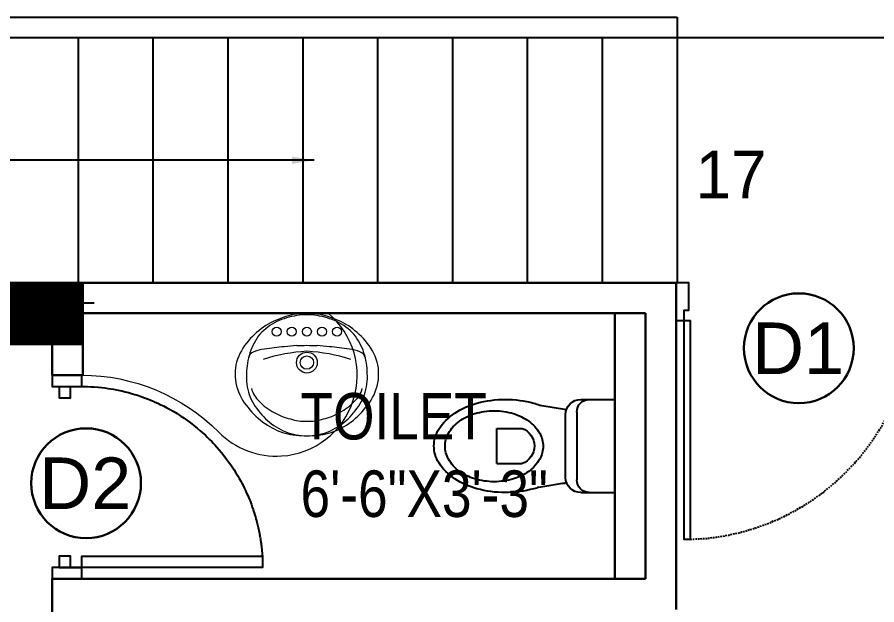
# Model space of a CAD drawing. Extents: x -454308 to 890911, y -14103 to 1343694.
# Drawn here: x 197811.2 to 197937.5, y 661854.3 to 661940.6 of the extents above; entities that cross this region are included whole.
import ezdxf

# ---------------------------------------------------------------- set-up
doc = ezdxf.new("R2010")
doc.units = 0
doc.header["$MEASUREMENT"] = 0
for name, color, linetype in [('A-Door', 144, 'Continuous'), ('cup', 126, 'Continuous'), ('ELE', 7, 'Continuous')]:
    doc.layers.add(name, color=color, linetype=linetype)
for name, color, linetype, lineweight in [('A-Wall', 7, 'Continuous', 30), ('HATCH', 8, 'Continuous', 20), ('P-SANIT', 53, 'Continuous', 9), ('Text', 55, 'Continuous', 25), ('TILE', 252, 'Continuous', 0), ('WINDOW', 147, 'Continuous', 25)]:
    doc.layers.add(name, color=color, linetype=linetype, lineweight=lineweight)
doc.styles.add('AA_03.50', font='ARIALN.TTF', dxfattribs={"height": 8})
doc.styles.add('jag', font='arial.ttf')
doc.styles.get("Standard").update_dxf_attribs({"font": 'stylu.ttf', "height": 7})
doc.dimstyles.new('AA_03.50', dxfattribs={"dimtxt": 9, "dimasz": 3.25, "dimexe": 1.75, "dimexo": 3.375, "dimgap": 0.09, "dimtad": 0, "dimdec": 0, "dimzin": 3, "dimdsep": 46, "dimlunit": 4, "dimtxsty": 'AA_03.50', "dimblk": 'DOTSMALL', "dimcen": 0.09, "dimclre": 7, "dimadec": 0, "dimazin": 0, "dimtfac": 1, "dimtdec": 0, "dimtofl": 0, "dimtmove": 0, "dimatfit": 3, "dimfxl": 1, "dimtolj": 1, "dimtzin": 0, "dimlwd": -1, "dimarcsym": 0})

# ---------------------------------------------------------------- blocks, each defined once
blk = doc.blocks.new('_DotSmall')
at = {"color": 0, "linetype": 'ByBlock', "const_width": 0.5}
blk.add_lwpolyline([(-0.0625, 0, 1), (0.0625, 0, 1)], format="xyb", close=True, dxfattribs=at)
blk = doc.blocks.new('qwewerer')
at = {"layer": 'ELE', "color": 30}
for p, q in [((5777.8647, -153.8252), (5777.8647, -153.9319)), ((5778.0138, -153.8252), (5778.0138, -153.9319)), ((5778.0724, -154.1163), (5777.8062, -154.1163)), ((5777.7955, -154.1632), (5778.083, -154.1632)), ((5777.7423, -154.1802), (5777.7423, -154.3243)), ((5778.1363, -154.1802), (5778.1363, -154.3243)), ((5778.1363, -154.3243), (5777.7423, -154.3243))]:
    blk.add_line(p, q, dxfattribs=at)
for points in [[(5777.9393, -153.5586, 0.142494), (5777.8688, -153.5791, 0.10717), (5777.8, -153.6472, 0.078641), (5777.7582, -153.7405, 0.066012), (5777.7423, -153.8609, 0.066012), (5777.7582, -153.9814, 0.019964), (5777.766, -154.0063, 0.10717)], [(5778.1136, -154.0031, 0.017373), (5778.1203, -153.9814, 0.066012), (5778.1363, -153.8609, 0.066012), (5778.1203, -153.7405, 0.078641), (5778.0786, -153.6472, 0.10717), (5778.0098, -153.5791, 0.142494), (5777.9393, -153.5586, 0.142494)]]:
    blk.add_lwpolyline(points, format="xyb", dxfattribs=at)
blk.add_lwpolyline([(5777.9404, -153.6057, 0.130744), (5777.8857, -153.6203, 0.106529), (5777.8342, -153.6665, 0.083979), (5777.8023, -153.7312, 0.07291), (5777.7903, -153.8133, 0.07291), (5777.8023, -153.8954, 0.083979), (5777.8342, -153.9601, 0.106529), (5777.8857, -154.0063, 0.130744), (5777.9404, -154.0209, 0.130744), (5777.9952, -154.0063, 0.106529), (5778.0466, -153.9601, 0.083979), (5778.0785, -153.8954, 0.07291), (5778.0906, -153.8133, 0.07291), (5778.0785, -153.7312, 0.083979), (5778.0466, -153.6665, 0.106529), (5777.9952, -153.6203, 0.130744)], format="xyb", close=True, dxfattribs=at)
for points in [[(5778.0138, -153.8252), (5777.8647, -153.8252)], [(5777.766, -154.0063), (5777.7846, -154.1201)], [(5778.1136, -154.0031), (5778.0941, -154.1201)]]:
    blk.add_lwpolyline(points, dxfattribs=at)
for centre, radius, start, end in [((5777.9393, -153.9044), 0.0794, 200.2256, 339.7744), ((5777.8062, -154.1802), 0.0639, 90, 180), ((5778.0724, -154.1802), 0.0639, 0, 90), ((5777.7955, -154.2165), 0.0532, 90, 180), ((5778.083, -154.2165), 0.0532, 0, 90)]:
    blk.add_arc(centre, radius, start, end, dxfattribs=at)
at = {"layer": 'TILE', "linetype": 'Continuous', "lineweight": 5}
for p, q in [((5777.8787, -153.9551), (5777.8787, -153.9559)), ((5778.0984, -154.0945), (5778.0984, -154.1148))]:
    blk.add_line(p, q, dxfattribs=at)
blk = doc.blocks.new('eeee')
at = {"layer": 'A-Door'}
for points in [[(165919.2, 672860.67), (165924.71, 672860.67), (165924.71, 672859.48), (165923.23, 672859.48), (165923.23, 672858.78), (165919.2, 672858.78), (165919.2, 672860.67)], [(165924.71, 672859.48), (165924.71, 672858.61), (165956.88, 672858.61), (165956.88, 672859.48), (165924.71, 672859.48)], [(165956.8, 672857.83), (165956.8, 672857.59)], [(165956.88, 672858.61), (165956.84, 672858.33)], [(165956.84, 672858.2), (165956.84, 672858)], [(165956.76, 672856.72), (165956.76, 672856.68), (165956.72, 672856.48)], [(165956.8, 672857.09), (165956.76, 672856.85)], [(165956.8, 672857.46), (165956.8, 672857.22)], [(165956.64, 672855.61), (165956.6, 672855.37)], [(165956.6, 672855.24), (165956.6, 672855)], [(165956.68, 672855.98), (165956.68, 672855.74)], [(165956.72, 672856.35), (165956.72, 672856.11)], [(165956.43, 672854.13), (165956.39, 672853.89)], [(165956.51, 672854.5), (165956.47, 672854.26)], [(165956.55, 672854.87), (165956.55, 672854.79), (165956.51, 672854.63)], [(165956.18, 672852.65), (165956.1, 672852.41)], [(165956.27, 672853.02), (165956.23, 672852.86), (165956.18, 672852.78)], [(165956.31, 672853.39), (165956.27, 672853.15)], [(165956.39, 672853.76), (165956.35, 672853.52)], [(165955.94, 672851.55), (165955.86, 672851.3)], [(165956.02, 672851.91), (165955.98, 672851.67)], [(165956.06, 672852.28), (165956.02, 672852.04)], [(165955.53, 672850.11), (165955.44, 672849.86)], [(165955.65, 672850.48), (165955.57, 672850.23)], [(165955.77, 672850.81), (165955.65, 672850.6)], [(165955.86, 672851.18), (165955.77, 672851.01), (165955.77, 672850.93)], [(165955.24, 672849.04), (165955.12, 672848.83)], [(165955.32, 672849.41), (165955.24, 672849.16), (165955.24, 672849.12)], [(165955.44, 672849.78), (165955.36, 672849.53)], [(165954.71, 672847.64), (165954.62, 672847.39)], [(165954.83, 672847.97), (165954.75, 672847.76)], [(165954.95, 672848.34), (165954.87, 672848.09)], [(165955.08, 672848.71), (165955.03, 672848.46)], [(165954.29, 672846.61), (165954.17, 672846.37)], [(165954.46, 672846.9), (165954.34, 672846.7)], [(165954.58, 672847.27), (165954.5, 672847.02)], [(165953.68, 672845.22), (165953.6, 672845.01)], [(165953.84, 672845.55), (165953.76, 672845.34)], [(165954.01, 672845.87), (165953.92, 672845.63)], [(165954.17, 672846.24), (165954.05, 672846)], [(165953.02, 672843.86), (165953.02, 672843.86), (165952.9, 672843.65)], [(165953.23, 672844.19), (165953.1, 672843.98)], [(165953.35, 672844.52), (165953.23, 672844.31)], [(165953.55, 672844.89), (165953.43, 672844.64)], [(165952.28, 672842.59), (165952.16, 672842.34)], [(165952.49, 672842.91), (165952.36, 672842.67)], [(165952.69, 672843.2), (165952.57, 672843)], [(165952.86, 672843.53), (165952.73, 672843.33)], [(165951.54, 672841.27), (165951.38, 672841.07)], [(165951.75, 672841.6), (165951.58, 672841.39)], [(165951.91, 672841.93), (165951.79, 672841.72)], [(165952.12, 672842.26), (165952.08, 672842.18), (165951.99, 672842.01)], [(165950.68, 672840.04), (165950.55, 672839.83)], [(165950.88, 672840.37), (165950.76, 672840.16)], [(165951.09, 672840.65), (165951.05, 672840.53), (165950.97, 672840.45)], [(165951.34, 672840.98), (165951.17, 672840.78)], [(165949.77, 672838.85), (165949.61, 672838.64)], [(165950.02, 672839.13), (165949.94, 672838.97), (165949.86, 672838.93)], [(165950.27, 672839.42), (165950.1, 672839.22)], [(165950.47, 672839.71), (165950.31, 672839.5)], [(165948.83, 672837.7), (165948.66, 672837.49)], [(165949.08, 672837.94), (165948.91, 672837.78)], [(165949.32, 672838.23), (165949.16, 672838.07)], [(165949.53, 672838.56), (165949.4, 672838.35)], [(165947.6, 672836.3), (165947.39, 672836.09)], [(165947.84, 672836.55), (165947.68, 672836.38)], [(165948.09, 672836.83), (165947.92, 672836.67)], [(165948.38, 672837.12), (165948.17, 672836.91)], [(165948.58, 672837.41), (165948.46, 672837.2)], [(165946.24, 672834.98), (165946.08, 672834.78)], [(165946.53, 672835.23), (165946.36, 672835.07)], [(165946.77, 672835.52), (165946.61, 672835.31)], [(165947.06, 672835.72), (165946.9, 672835.6)], [(165947.31, 672836.01), (165947.14, 672835.81)], [(165944.88, 672833.71), (165944.68, 672833.55)], [(165945.13, 672833.96), (165944.97, 672833.79)], [(165945.42, 672834.24), (165945.25, 672834.04)], [(165945.71, 672834.45), (165945.5, 672834.28)], [(165945.99, 672834.7), (165945.83, 672834.53)], [(165943.4, 672832.56), (165943.2, 672832.44)], [(165943.69, 672832.76), (165943.49, 672832.64)], [(165943.98, 672833.01), (165943.81, 672832.85)], [(165944.27, 672833.26), (165944.1, 672833.09)], [(165944.55, 672833.5), (165944.55, 672833.46), (165944.39, 672833.34)], [(165941.55, 672831.28), (165941.47, 672831.2), (165941.35, 672831.16)], [(165941.88, 672831.49), (165941.68, 672831.33)], [(165942.17, 672831.7), (165941.97, 672831.57)], [(165942.46, 672831.9), (165942.25, 672831.78)], [(165942.79, 672832.11), (165942.58, 672831.98)], [(165943.08, 672832.31), (165943.03, 672832.27), (165942.87, 672832.19)], [(165939.29, 672829.93), (165939.05, 672829.81)], [(165939.62, 672830.09), (165939.42, 672830.01)], [(165939.95, 672830.3), (165939.79, 672830.22), (165939.75, 672830.18)], [(165940.28, 672830.5), (165940.08, 672830.34)], [(165940.61, 672830.67), (165940.4, 672830.55)], [(165940.94, 672830.87), (165940.69, 672830.75)], [(165941.23, 672831.08), (165941.02, 672830.96)], [(165936.62, 672828.61), (165936.38, 672828.53)], [(165936.95, 672828.78), (165936.75, 672828.65)], [(165937.28, 672828.94), (165937.03, 672828.86)], [(165937.61, 672829.07), (165937.4, 672828.98)], [(165937.98, 672829.27), (165937.73, 672829.15)], [(165938.31, 672829.39), (165938.1, 672829.31), (165938.1, 672829.27)], [(165938.64, 672829.6), (165938.43, 672829.48)], [(165938.97, 672829.76), (165938.76, 672829.64)], [(165933.09, 672827.34), (165932.84, 672827.26)], [(165933.46, 672827.46), (165933.21, 672827.38)], [(165933.79, 672827.59), (165933.58, 672827.46)], [(165934.16, 672827.67), (165933.91, 672827.59)], [(165934.53, 672827.79), (165934.28, 672827.71)], [(165934.86, 672827.91), (165934.61, 672827.83)], [(165935.23, 672828.08), (165934.98, 672828)], [(165935.55, 672828.2), (165935.35, 672828.12)], [(165935.92, 672828.33), (165935.68, 672828.24)], [(165936.25, 672828.45), (165936.05, 672828.37)], [(165919.2, 672824.71), (165924.71, 672824.71), (165924.71, 672825.86), (165923.23, 672825.86), (165923.23, 672826.52), (165919.2, 672826.52), (165919.2, 672824.71)], [(165927.21, 672826.11), (165927.09, 672826.07), (165927.01, 672826.07)], [(165927.62, 672826.15), (165927.38, 672826.11)], [(165927.99, 672826.19), (165927.75, 672826.15)], [(165928.36, 672826.23), (165928.12, 672826.19)], [(165928.73, 672826.31), (165928.49, 672826.27)], [(165929.1, 672826.35), (165928.98, 672826.31), (165928.86, 672826.31)], [(165929.43, 672826.44), (165929.23, 672826.39)], [(165929.84, 672826.52), (165929.6, 672826.44)], [(165930.17, 672826.6), (165929.97, 672826.52)], [(165930.58, 672826.64), (165930.29, 672826.64)], [(165930.91, 672826.72), (165930.87, 672826.72), (165930.71, 672826.68)], [(165931.28, 672826.85), (165931.03, 672826.76)], [(165931.65, 672826.93), (165931.4, 672826.85)], [(165932.02, 672827.01), (165931.77, 672826.93)], [(165932.39, 672827.13), (165932.14, 672827.05)], [(165932.72, 672827.22), (165932.51, 672827.13)], [(165923.51, 672825.86), (165923.23, 672825.86)], [(165923.88, 672825.86), (165923.64, 672825.86)], [(165924.25, 672825.9), (165924.01, 672825.86)], [(165924.62, 672825.9), (165924.38, 672825.9)], [(165924.99, 672825.9), (165924.75, 672825.9)], [(165925.36, 672825.9), (165925.16, 672825.9), (165925.12, 672825.9)], [(165925.73, 672825.94), (165925.53, 672825.9)], [(165926.14, 672825.98), (165925.86, 672825.98)], [(165926.47, 672825.98), (165926.27, 672825.98)], [(165926.88, 672826.02), (165926.6, 672826.02)]]:
    blk.add_lwpolyline(points, dxfattribs=at)
blk = doc.blocks.new('OVALIN PLANTA Nº 2')
at = {"layer": 'P-SANIT'}
for centre, radius in [((-0.1016, -0.162), 0.015), ((-0.0508, -0.162), 0.015), ((0, -0.162), 0.015), ((0.0508, -0.162), 0.015), ((0.1016, -0.162), 0.015), ((0, -0.266), 0.035), ((0, -0.266), 0.0225)]:
    blk.add_circle(centre, radius, dxfattribs=at)
for centre, radius, start, end in [((0.0162, -0.3992), 0.3006, 106.8214, 120.9058), ((0.0169, -0.399), 0.2954, 99.9925, 113.5157), ((0.0034, -0.345), 0.2451, 90.7986, 107.628), ((0.0087, -0.4019), 0.297, 91.669, 98.331), ((-0.0034, -0.345), 0.2451, 72.372, 89.2014), ((-0.0087, -0.4019), 0.297, 81.669, 88.331), ((-0.0169, -0.399), 0.2954, 66.4843, 80.0075), ((-0.0162, -0.3992), 0.3006, 59.0942, 73.1786), ((0.0314, -0.3937), 0.3041, 123.9103, 138.5833), ((-0.0092, -0.3099), 0.2037, 116.7862, 136.849), ((0.0092, -0.3099), 0.2037, 43.151, 63.2138), ((-0.0314, -0.3937), 0.3041, 41.4167, 56.0897), ((0.0027, -0.2979), 0.2049, 141.5769, 161.5925), ((-0.0027, -0.2979), 0.2049, 18.4075, 38.4231), ((-0.0417, -0.3252), 0.2039, 139.4152, 162.642), ((0.0417, -0.3252), 0.2039, 17.358, 40.5848), ((-0.1674, -0.2578), 0.03, 111.7839, 166.7564), ((-0.1217, -0.3722), 0.1532, 97.9638, 111.7839), ((0.0328, -0.8211), 0.594, 93.1697, 107.6655), ((0.0716, -1.7537), 1.5482, 95.4652, 97.9638), ((-0.0021, -0.8268), 0.6186, 92.9716, 96.8438), ((-0.0269, 0.1154), 0.3245, 268.7043, 274.7481), ((0.0269, 0.1154), 0.3245, 265.2519, 271.2957), ((-0.0328, -0.8211), 0.594, 72.3345, 86.8303), ((0.0021, -0.8268), 0.6186, 83.1562, 87.0284), ((-0.0716, -1.7537), 1.5482, 82.0362, 84.5348), ((0.1217, -0.3722), 0.1532, 68.2161, 82.0362), ((0.1674, -0.2578), 0.03, 13.2436, 68.2161), ((0.0391, -0.3064), 0.2422, 162.407, 179.1897), ((-0.0391, -0.3064), 0.2422, 0.8103, 17.593), ((-0.1344, -0.2962), 0.1068, 162.642, 183.6576), ((0.1344, -0.2962), 0.1068, 356.3424, 17.358), ((-0.1066, -0.3091), 0.1345, 177.3925, 195.3301), ((-0.0279, -0.3153), 0.1755, 175.9697, 187.6164), ((0.0279, -0.3153), 0.1755, 352.3836, 4.0303), ((0.1066, -0.3091), 0.1345, 344.6699, 2.6075), ((-0.0596, -0.2962), 0.1833, 195.3301, 221.2175), ((-0.0259, -0.3151), 0.1776, 187.6164, 210.8024), ((0.0259, -0.3151), 0.1776, 329.1976, 352.3836), ((0.0596, -0.2962), 0.1833, 318.7825, 344.6699), ((-0.0995, -0.3288), 0.0902, 195.555, 227.7101), ((0.0995, -0.3288), 0.0902, 312.2899, 344.445), ((-0.031, -0.2788), 0.1741, 222.0906, 243.055), ((0.031, -0.2788), 0.1741, 296.945, 317.9094), ((0.0069, -0.2583), 0.2587, 217.8305, 235.1979), ((0.0739, -0.241), 0.3015, 213.186, 226.814), ((-0.0739, -0.241), 0.3015, 313.186, 326.814), ((-0.0069, -0.2583), 0.2587, 304.8021, 322.1695), ((0.0049, -0.306), 0.2069, 228.423, 248.4383), ((-0.01, -0.258), 0.2024, 240.4039, 257.0248), ((-0.0057, -0.3022), 0.1609, 252.0048, 272.03), ((0.0057, -0.3022), 0.1609, 267.97, 287.9952), ((0.01, -0.258), 0.2024, 282.9752, 299.5961), ((-0.0049, -0.306), 0.2069, 291.5617, 311.577), ((-0.0155, -0.2956), 0.2153, 234.441, 254.5665), ((0.0155, -0.2956), 0.2153, 285.4335, 305.559), ((0, -0.2078), 0.3042, 256.1489, 270.0051), ((0.0028, -0.3035), 0.2085, 249.2189, 269.2227), ((-0.0028, -0.3035), 0.2085, 270.7773, 290.7811), ((0, -0.2078), 0.3042, 269.9949, 283.8511)]:
    blk.add_arc(centre, radius, start, end, dxfattribs=at)
blk = doc.blocks.new('EGVSVS')
at = {"layer": 'A-Wall'}
h = blk.add_hatch(dxfattribs=at)
h.set_pattern_fill('ANSI31', color=256, style=0)
h.set_pattern_definition([(45, (0, 0), (-0.088388347648, 0.088388347648), [])])
h.paths.add_polyline_path([(188258.49, 672097.51), (188258.49, 672106.51), (188240.49, 672106.51), (188240.49, 672097.51)])
blk.add_lwpolyline([(188240.49, 672106.51), (188258.49, 672106.51), (188258.49, 672097.51), (188240.49, 672097.51)], close=True, dxfattribs=at)

msp = doc.modelspace()

# ---------------------------------------------------------------- linework, layer by layer
at = {"layer": 'A-Door'}
msp.add_lwpolyline([(197816.362, 661888.065), (197816.362, 661886.404), (197820.681, 661886.404), (197820.681, 661888.065), (197816.362, 661888.065), (197816.362, 661886.404), (197817.359, 661886.404), (197817.359, 661884.742), (197819.02, 661884.742), (197819.02, 661886.404), (197820.681, 661886.404), (197821.552, 661886.389), (197822.034, 661886.369), (197822.511, 661886.341), (197823.152, 661886.288), (197823.625, 661886.24), (197824.078, 661886.186), (197824.508, 661886.127), (197824.938, 661886.061), (197825.372, 661885.986), (197825.798, 661885.907), (197826.268, 661885.81), (197826.561, 661885.745), (197827.069, 661885.625), (197827.57, 661885.496), (197828.116, 661885.342), (197828.502, 661885.227), (197828.889, 661885.105), (197829.418, 661884.927), (197829.779, 661884.798), (197830.341, 661884.586), (197830.739, 661884.427), (197831.156, 661884.253), (197831.493, 661884.105), (197831.841, 661883.947), (197832.319, 661883.72), (197832.689, 661883.537), (197833.188, 661883.277), (197833.695, 661883), (197834.104, 661882.766), (197834.687, 661882.414), (197834.943, 661882.253), (197835.265, 661882.045), (197835.723, 661881.738), (197836.137, 661881.448), (197836.489, 661881.192), (197836.858, 661880.914), (197837.222, 661880.63), (197837.632, 661880.297), (197838.099, 661879.901), (197838.391, 661879.644), (197838.841, 661879.233), (197839.112, 661878.975), (197839.475, 661878.619), (197839.777, 661878.312), (197840.007, 661878.072), (197840.24, 661877.821), (197840.548, 661877.482), (197840.89, 661877.089), (197841.213, 661876.704), (197841.572, 661876.257), (197841.965, 661875.745), (197842.26, 661875.342), (197842.571, 661874.901), (197842.87, 661874.457), (197843.077, 661874.138), (197843.345, 661873.71), (197843.6, 661873.284), (197843.83, 661872.885), (197844.033, 661872.519), (197844.201, 661872.205), (197844.389, 661871.841), (197844.544, 661871.53), (197844.685, 661871.239), (197844.812, 661870.966), (197844.958, 661870.645), (197845.065, 661870.402), (197845.171, 661870.154), (197845.283, 661869.885), (197845.403, 661869.586), (197845.506, 661869.321), (197845.603, 661869.062), (197845.744, 661868.674), (197845.744, 661868.674), (197845.856, 661868.351), (197845.935, 661868.113), (197846.014, 661867.867), (197846.014, 661867.867), (197846.131, 661867.491), (197846.201, 661867.252), (197846.201, 661867.252), (197846.277, 661866.986), (197846.277, 661866.986), (197846.345, 661866.738), (197846.345, 661866.738), (197846.414, 661866.477), (197846.414, 661866.477), (197846.514, 661866.08), (197846.514, 661866.08), (197846.609, 661865.67), (197846.609, 661865.67), (197846.704, 661865.234), (197846.791, 661864.795), (197846.819, 661864.647), (197846.839, 661864.538), (197846.871, 661864.357), (197846.894, 661864.222), (197846.925, 661864.03), (197846.94, 661863.937), (197846.963, 661863.789), (197846.976, 661863.704), (197846.99, 661863.602), (197847.009, 661863.474), (197847.024, 661863.359), (197847.035, 661863.28), (197847.047, 661863.185), (197847.059, 661863.093), (197847.071, 661862.989), (197847.085, 661862.875), (197847.098, 661862.759), (197847.118, 661862.571), (197847.133, 661862.425), (197847.145, 661862.296), (197847.159, 661862.137), (197847.166, 661862.058), (197847.175, 661861.949), (197847.185, 661861.819), (197847.194, 661861.703), (197847.194, 661861.608), (197847.26, 661861.486), (197847.26, 661859.825), (197816.362, 661859.825), (197816.362, 661858.163), (197820.681, 661858.163), (197820.681, 661859.825), (197819.02, 661859.825), (197819.02, 661861.486), (197817.359, 661861.486), (197817.359, 661859.825), (197820.681, 661859.825), (197820.681, 661861.486), (197847.26, 661861.486)], dxfattribs=at)
at = {"layer": 'A-Wall'}
for p, q in [((197816.362, 661901.622), (197907.992, 661901.622)), ((197816.362, 661888.065), (197816.362, 661901.622)), ((197907.992, 661853.663), (197907.992, 661901.622)), ((197903.492, 661897.163), (197820.862, 661897.163)), ((197820.862, 661897.163), (197820.862, 661888.065)), ((197898.992, 661858.163), (197898.992, 661897.163)), ((197903.492, 661858.163), (197903.492, 661897.163)), ((197816.362, 661888.065), (197820.862, 661888.065)), ((197816.362, 661858.163), (197903.492, 661858.163)), ((197816.362, 661753.163), (197816.362, 661858.163))]:
    msp.add_line(p, q, dxfattribs=at)
at = {"layer": 'cup'}
for p, q in [((197732, 661940.622), (197908.142, 661940.622)), ((197908.142, 661940.622), (197908.142, 661937.622)), ((197732.142, 661937.622), (197914.183, 661937.622)), ((197820.142, 661937.622), (197820.142, 661901.622)), ((197831.142, 661937.622), (197831.142, 661901.622)), ((197842.142, 661937.622), (197842.142, 661901.622)), ((197853.142, 661937.622), (197853.142, 661901.622)), ((197864.142, 661937.622), (197864.142, 661901.622)), ((197875.142, 661937.622), (197875.142, 661901.622)), ((197886.142, 661937.622), (197886.142, 661901.622)), ((197897.142, 661937.622), (197897.142, 661901.622)), ((197908.142, 661937.622), (197908.142, 661901.622)), ((197908.183, 661937.622), (197943.992, 661937.622)), ((197822.492, 661901.622), (197732.065, 661901.622)), ((197822.492, 661898.622), (197732.065, 661898.622))]:
    msp.add_line(p, q, dxfattribs=at)
at = {"layer": 'ELE', "linetype": 'ByBlock', "lineweight": 30}
for centre in [(197926.037, 661892.012), (197821.32, 661872.191)]:
    msp.add_circle(centre, 8.062, dxfattribs=at)
at = {"layer": 'HATCH'}
msp.add_lwpolyline([(197820.681, 661888.065, -0.1995748), (197840.802, 661879.701, 0.2161118), (197850.047, 661876.197, 0.6790824), (197856.862, 661897.163, 8.0019947)], format="xyb", dxfattribs=at)

# ---------------------------------------------------------------- block references
at = {"layer": 'A-Wall'}
msp.add_blockref('EGVSVS', (9562.369, -10204.883), dxfattribs=at)
at = {"layer": 'ELE', "xscale": -34.69827985391021, "yscale": 34.69827985391021, "zscale": 34.69827985391021, "rotation": 90}
msp.add_blockref('qwewerer', (192544.205, 862362.217), dxfattribs=at)
at = {"layer": 'P-SANIT', "xscale": 43.70907628163695, "yscale": 43.70907628163695, "zscale": 43.70907628163695}
msp.add_blockref('OVALIN PLANTA Nº 2', (197853.758, 661901.534), dxfattribs=at)
at = {"layer": 'WINDOW', "xscale": -1, "rotation": 90}
msp.add_blockref('eeee', (870768.661, 827820.821), dxfattribs=at)

# ---------------------------------------------------------------- texts
at = {"layer": 'Text'}
for s, insert, char_height, width, attachment_point in [('17', (197910.86, 661921.002), 7, 13.80959, 1), ('{\\fArial Narrow|b0|i0|c0|p15;TOILET\\P6\'-6"X3\'-3"}', (197852.831, 661876.293), 6.82192, 90.41096, 4)]:
    msp.add_mtext(s, dxfattribs=dict(at, insert=insert, char_height=char_height, width=width, attachment_point=attachment_point))
at = {"layer": 'Text', "char_height": 7.57161, "width": 212.54385, "attachment_point": 1, "style": 'jag'}
for s, insert in [('D1{\\H0.8193x; }^I', (197919.154, 661895.796)), ('D2{\\H0.8193x; }^I', (197814.437, 661875.975))]:
    msp.add_mtext(s, dxfattribs=dict(at, insert=insert))

# ---------------------------------------------------------------- leaders
at = {"layer": 'Text'}
msp.add_leader([(197854.839, 661919.622), (197743.424, 661919.622)], dimstyle='AA_03.50', override={"dimtxt": 8, "dimgap": 0.09, "dimtad": 0, "dimfxl": 0.1}, dxfattribs=at)

doc.saveas('drawing.dxf')
